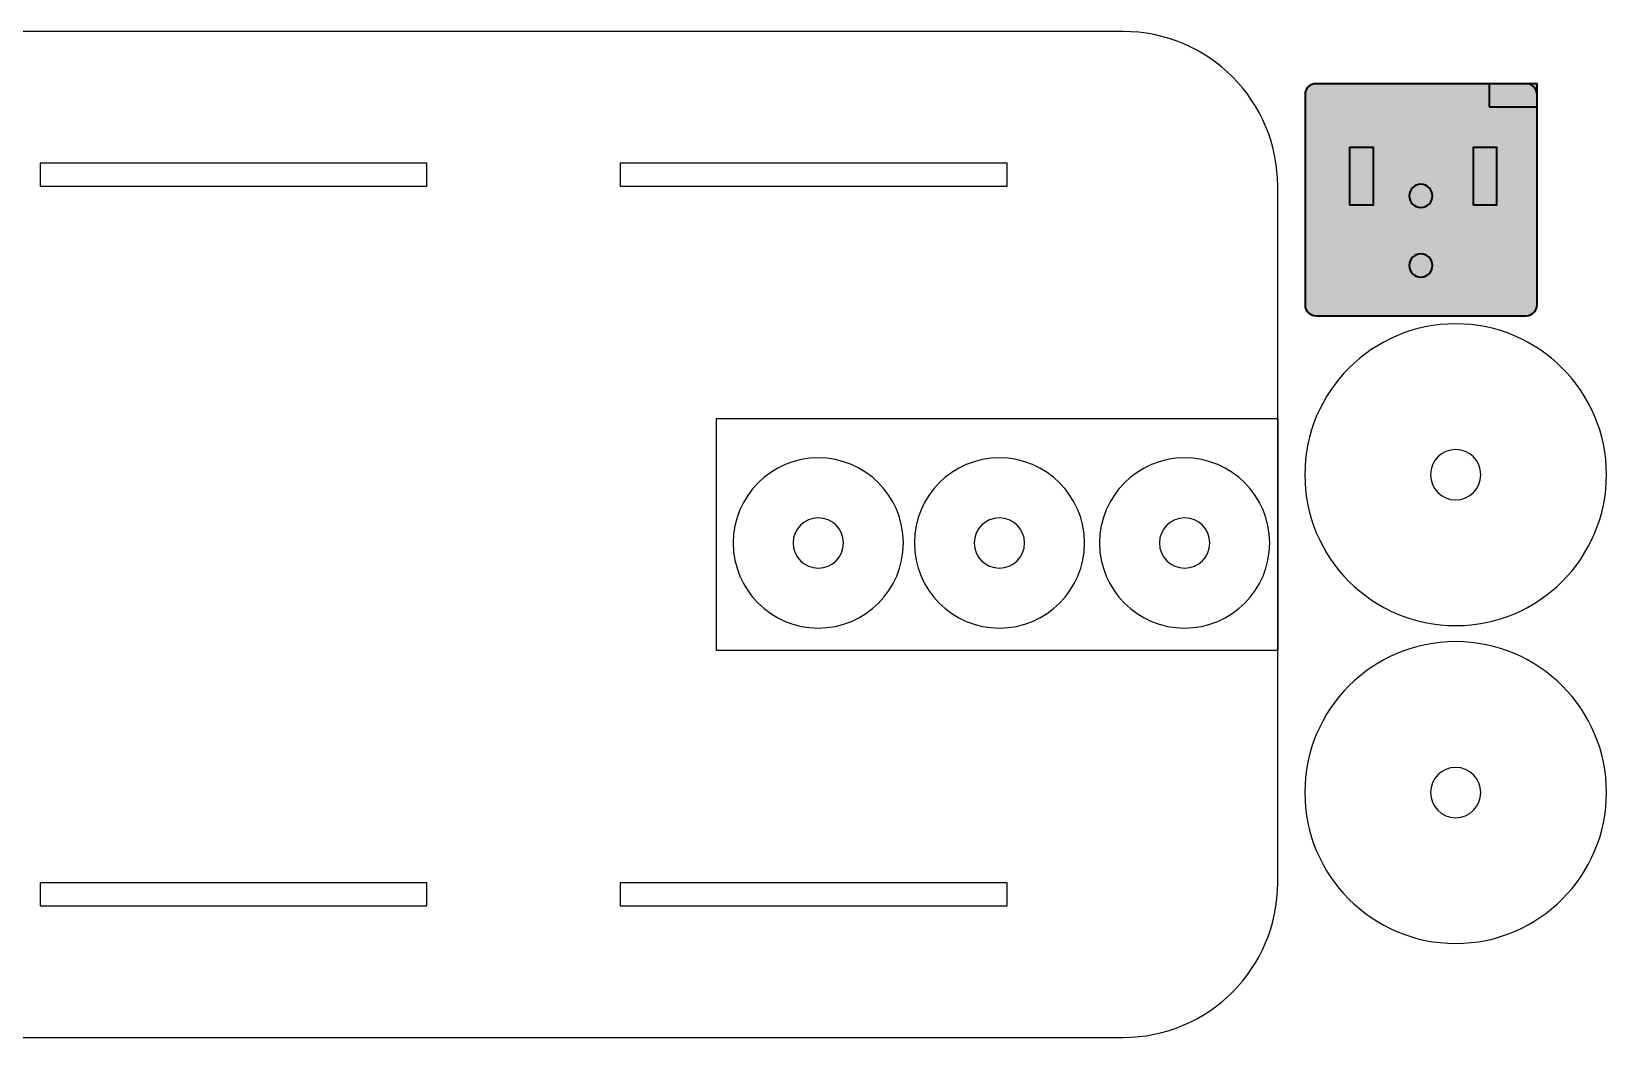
# Model space of a CAD drawing. Header units: millimetres. Extents: x -143 to 431, y -352 to -17.
# Drawn here: x 215.2 to 418.9, y -146.5 to -16.5 of the extents above; entities that cross this region are included whole.
import ezdxf

# ---------------------------------------------------------------- set-up
doc = ezdxf.new("R2010")
doc.units = ezdxf.units.MM
doc.header["$MEASUREMENT"] = 0
doc.layers.add('Capa 1', color=7, linetype='Continuous')

# ---------------------------------------------------------------- blocks, each defined once
blk = doc.blocks.new('block 7')
at = {"layer": 'Capa 1', "color": 7, "lineweight": 25, "true_color": 0xffffff}
blk.add_lwpolyline([(216.35, -36.53), (266.35, -36.53)], dxfattribs=at)
blk = doc.blocks.new('block 8')
at = {"layer": 'Capa 1', "color": 7, "lineweight": 25, "true_color": 0xffffff}
blk.add_lwpolyline([(216.35, -33.53), (216.35, -36.53)], dxfattribs=at)
blk = doc.blocks.new('block 9')
at = {"layer": 'Capa 1', "color": 7, "lineweight": 25, "true_color": 0xffffff}
blk.add_lwpolyline([(266.35, -33.53), (216.35, -33.53)], dxfattribs=at)
blk = doc.blocks.new('block 10')
at = {"layer": 'Capa 1', "color": 7, "lineweight": 25, "true_color": 0xffffff}
blk.add_lwpolyline([(266.35, -36.53), (266.35, -33.53)], dxfattribs=at)
blk = doc.blocks.new('block 11')
at = {"layer": 'Capa 1', "color": 7, "lineweight": 25, "true_color": 0xffffff}
blk.add_lwpolyline([(266.35, -126.53), (216.35, -126.53)], dxfattribs=at)
blk = doc.blocks.new('block 12')
at = {"layer": 'Capa 1', "color": 7, "lineweight": 25, "true_color": 0xffffff}
blk.add_lwpolyline([(266.35, -129.53), (266.35, -126.53)], dxfattribs=at)
blk = doc.blocks.new('block 13')
at = {"layer": 'Capa 1', "color": 7, "lineweight": 25, "true_color": 0xffffff}
blk.add_lwpolyline([(216.35, -129.53), (266.35, -129.53)], dxfattribs=at)
blk = doc.blocks.new('block 14')
at = {"layer": 'Capa 1', "color": 7, "lineweight": 25, "true_color": 0xffffff}
blk.add_lwpolyline([(216.35, -126.53), (216.35, -129.53)], dxfattribs=at)
blk = doc.blocks.new('block 24')
at = {"layer": 'Capa 1', "color": 7, "lineweight": 25, "true_color": 0xffffff}
blk.add_lwpolyline([(-23.65, -146.53), (356.35, -146.53)], dxfattribs=at)
blk = doc.blocks.new('block 25')
at = {"layer": 'Capa 1', "color": 7, "lineweight": 25, "true_color": 0xffffff}
blk.add_open_spline([(356.35, -146.53), (367.4, -146.53), (376.35, -137.58), (376.35, -126.53)], degree=3, dxfattribs=at)
blk = doc.blocks.new('block 26')
at = {"layer": 'Capa 1', "color": 7, "lineweight": 25, "true_color": 0xffffff}
blk.add_lwpolyline([(376.35, -126.53), (376.35, -36.53)], dxfattribs=at)
blk = doc.blocks.new('block 27')
at = {"layer": 'Capa 1', "color": 7, "lineweight": 25, "true_color": 0xffffff}
blk.add_open_spline([(376.35, -36.53), (376.35, -25.49), (367.4, -16.53), (356.35, -16.53)], degree=3, dxfattribs=at)
blk = doc.blocks.new('block 28')
at = {"layer": 'Capa 1', "color": 7, "lineweight": 25, "true_color": 0xffffff}
blk.add_lwpolyline([(356.35, -16.53), (-23.65, -16.53)], dxfattribs=at)
blk = doc.blocks.new('block 31')
at = {"layer": 'Capa 1', "color": 7, "lineweight": 25, "true_color": 0xffffff}
blk.add_lwpolyline([(291.35, -36.53), (341.35, -36.53)], dxfattribs=at)
blk = doc.blocks.new('block 32')
at = {"layer": 'Capa 1', "color": 7, "lineweight": 25, "true_color": 0xffffff}
blk.add_lwpolyline([(291.35, -33.53), (291.35, -36.53)], dxfattribs=at)
blk = doc.blocks.new('block 33')
at = {"layer": 'Capa 1', "color": 7, "lineweight": 25, "true_color": 0xffffff}
blk.add_lwpolyline([(341.35, -33.53), (291.35, -33.53)], dxfattribs=at)
blk = doc.blocks.new('block 34')
at = {"layer": 'Capa 1', "color": 7, "lineweight": 25, "true_color": 0xffffff}
blk.add_lwpolyline([(341.35, -36.53), (341.35, -33.53)], dxfattribs=at)
blk = doc.blocks.new('block 35')
at = {"layer": 'Capa 1', "color": 7, "lineweight": 25, "true_color": 0xffffff}
blk.add_lwpolyline([(341.35, -126.53), (291.35, -126.53)], dxfattribs=at)
blk = doc.blocks.new('block 36')
at = {"layer": 'Capa 1', "color": 7, "lineweight": 25, "true_color": 0xffffff}
blk.add_lwpolyline([(341.35, -129.53), (341.35, -126.53)], dxfattribs=at)
blk = doc.blocks.new('block 37')
at = {"layer": 'Capa 1', "color": 7, "lineweight": 25, "true_color": 0xffffff}
blk.add_lwpolyline([(291.35, -129.53), (341.35, -129.53)], dxfattribs=at)
blk = doc.blocks.new('block 38')
at = {"layer": 'Capa 1', "color": 7, "lineweight": 25, "true_color": 0xffffff}
blk.add_lwpolyline([(291.35, -126.53), (291.35, -129.53)], dxfattribs=at)
blk = doc.blocks.new('block 2')
at = {"layer": 'Capa 1'}
for name in ['block 28', 'block 27', 'block 8', 'block 9', 'block 10', 'block 32', 'block 33', 'block 34', 'block 7', 'block 31', 'block 26', 'block 11', 'block 14', 'block 12', 'block 35', 'block 38', 'block 36', 'block 25', 'block 13', 'block 37', 'block 24']:
    blk.add_blockref(name, (0, 0), dxfattribs=at)
blk = doc.blocks.new('block 87')
at = {"layer": 'Capa 1', "color": 7, "lineweight": 25, "true_color": 0xffffff}
blk.add_open_spline([(379.85, -73.81), (379.85, -63.04), (388.58, -54.31), (399.35, -54.31), (410.12, -54.31), (418.85, -63.04), (418.85, -73.81), (418.85, -84.58), (410.12, -93.31), (399.35, -93.31), (388.58, -93.31), (379.85, -84.58), (379.85, -73.81), (379.85, -73.81), (379.85, -73.81), (379.85, -73.81)], degree=3, knots=[0, 0, 0, 0, 1, 1, 1, 2, 2, 2, 3, 3, 3, 4, 4, 4, 5, 5, 5, 5], dxfattribs=at)
blk = doc.blocks.new('block 88')
at = {"layer": 'Capa 1', "color": 7, "lineweight": 25, "true_color": 0xffffff}
blk.add_open_spline([(396.1, -73.81), (396.1, -72.01), (397.56, -70.56), (399.35, -70.56), (401.15, -70.56), (402.6, -72.01), (402.6, -73.81), (402.6, -75.6), (401.15, -77.06), (399.35, -77.06), (397.56, -77.06), (396.1, -75.6), (396.1, -73.81), (396.1, -73.81), (396.1, -73.81), (396.1, -73.81)], degree=3, knots=[0, 0, 0, 0, 1, 1, 1, 2, 2, 2, 3, 3, 3, 4, 4, 4, 5, 5, 5, 5], dxfattribs=at)
blk = doc.blocks.new('block 86')
at = {"layer": 'Capa 1'}
for name in ['block 87', 'block 88']:
    blk.add_blockref(name, (0, 0), dxfattribs=at)
blk = doc.blocks.new('block 90')
at = {"layer": 'Capa 1', "color": 7, "lineweight": 25, "true_color": 0xffffff}
blk.add_open_spline([(379.85, -114.88), (379.85, -104.11), (388.58, -95.38), (399.35, -95.38), (410.12, -95.38), (418.85, -104.11), (418.85, -114.88), (418.85, -125.65), (410.12, -134.38), (399.35, -134.38), (388.58, -134.38), (379.85, -125.65), (379.85, -114.88), (379.85, -114.88), (379.85, -114.88), (379.85, -114.88)], degree=3, knots=[0, 0, 0, 0, 1, 1, 1, 2, 2, 2, 3, 3, 3, 4, 4, 4, 5, 5, 5, 5], dxfattribs=at)
blk = doc.blocks.new('block 91')
at = {"layer": 'Capa 1', "color": 7, "lineweight": 25, "true_color": 0xffffff}
blk.add_open_spline([(396.1, -114.88), (396.1, -113.08), (397.56, -111.63), (399.35, -111.63), (401.15, -111.63), (402.6, -113.08), (402.6, -114.88), (402.6, -116.67), (401.15, -118.13), (399.35, -118.13), (397.56, -118.13), (396.1, -116.67), (396.1, -114.88), (396.1, -114.88), (396.1, -114.88), (396.1, -114.88)], degree=3, knots=[0, 0, 0, 0, 1, 1, 1, 2, 2, 2, 3, 3, 3, 4, 4, 4, 5, 5, 5, 5], dxfattribs=at)
blk = doc.blocks.new('block 89')
at = {"layer": 'Capa 1'}
for name in ['block 90', 'block 91']:
    blk.add_blockref(name, (0, 0), dxfattribs=at)
blk = doc.blocks.new('block 283')
at = {"layer": 'Capa 1', "color": 7, "lineweight": 25, "true_color": 0xffffff}
blk.add_open_spline([(305.95, -82.63), (305.95, -76.55), (310.88, -71.63), (316.95, -71.63), (323.03, -71.63), (327.95, -76.55), (327.95, -82.63), (327.95, -88.7), (323.03, -93.63), (316.95, -93.63), (310.88, -93.63), (305.95, -88.7), (305.95, -82.63), (305.95, -82.63), (305.95, -82.63), (305.95, -82.63)], degree=3, knots=[0, 0, 0, 0, 1, 1, 1, 2, 2, 2, 3, 3, 3, 4, 4, 4, 5, 5, 5, 5], dxfattribs=at)
blk = doc.blocks.new('block 284')
at = {"layer": 'Capa 1', "color": 7, "lineweight": 25, "true_color": 0xffffff}
blk.add_open_spline([(313.7, -82.63), (313.7, -80.83), (315.16, -79.38), (316.95, -79.38), (318.75, -79.38), (320.2, -80.83), (320.2, -82.63), (320.2, -84.42), (318.75, -85.88), (316.95, -85.88), (315.16, -85.88), (313.7, -84.42), (313.7, -82.63), (313.7, -82.63), (313.7, -82.63), (313.7, -82.63)], degree=3, knots=[0, 0, 0, 0, 1, 1, 1, 2, 2, 2, 3, 3, 3, 4, 4, 4, 5, 5, 5, 5], dxfattribs=at)
blk = doc.blocks.new('block 282')
at = {"layer": 'Capa 1'}
for name in ['block 283', 'block 284']:
    blk.add_blockref(name, (0, 0), dxfattribs=at)
blk = doc.blocks.new('block 286')
at = {"layer": 'Capa 1', "color": 7, "lineweight": 25, "true_color": 0xffffff}
blk.add_open_spline([(329.37, -82.63), (329.37, -76.55), (334.3, -71.63), (340.37, -71.63), (346.45, -71.63), (351.37, -76.55), (351.37, -82.63), (351.37, -88.7), (346.45, -93.63), (340.37, -93.63), (334.3, -93.63), (329.37, -88.7), (329.37, -82.63), (329.37, -82.63), (329.37, -82.63), (329.37, -82.63)], degree=3, knots=[0, 0, 0, 0, 1, 1, 1, 2, 2, 2, 3, 3, 3, 4, 4, 4, 5, 5, 5, 5], dxfattribs=at)
blk = doc.blocks.new('block 287')
at = {"layer": 'Capa 1', "color": 7, "lineweight": 25, "true_color": 0xffffff}
blk.add_open_spline([(337.12, -82.63), (337.12, -80.83), (338.58, -79.38), (340.37, -79.38), (342.17, -79.38), (343.62, -80.83), (343.62, -82.63), (343.62, -84.42), (342.17, -85.88), (340.37, -85.88), (338.58, -85.88), (337.12, -84.42), (337.12, -82.63), (337.12, -82.63), (337.12, -82.63), (337.12, -82.63)], degree=3, knots=[0, 0, 0, 0, 1, 1, 1, 2, 2, 2, 3, 3, 3, 4, 4, 4, 5, 5, 5, 5], dxfattribs=at)
blk = doc.blocks.new('block 285')
at = {"layer": 'Capa 1'}
for name in ['block 286', 'block 287']:
    blk.add_blockref(name, (0, 0), dxfattribs=at)
blk = doc.blocks.new('block 289')
at = {"layer": 'Capa 1', "color": 7, "lineweight": 25, "true_color": 0xffffff}
blk.add_open_spline([(353.31, -82.63), (353.31, -76.55), (358.24, -71.63), (364.31, -71.63), (370.39, -71.63), (375.31, -76.55), (375.31, -82.63), (375.31, -88.7), (370.39, -93.63), (364.31, -93.63), (358.24, -93.63), (353.31, -88.7), (353.31, -82.63), (353.31, -82.63), (353.31, -82.63), (353.31, -82.63)], degree=3, knots=[0, 0, 0, 0, 1, 1, 1, 2, 2, 2, 3, 3, 3, 4, 4, 4, 5, 5, 5, 5], dxfattribs=at)
blk = doc.blocks.new('block 290')
at = {"layer": 'Capa 1', "color": 7, "lineweight": 25, "true_color": 0xffffff}
blk.add_open_spline([(361.06, -82.63), (361.06, -80.83), (362.52, -79.38), (364.31, -79.38), (366.11, -79.38), (367.56, -80.83), (367.56, -82.63), (367.56, -84.42), (366.11, -85.88), (364.31, -85.88), (362.52, -85.88), (361.06, -84.42), (361.06, -82.63), (361.06, -82.63), (361.06, -82.63), (361.06, -82.63)], degree=3, knots=[0, 0, 0, 0, 1, 1, 1, 2, 2, 2, 3, 3, 3, 4, 4, 4, 5, 5, 5, 5], dxfattribs=at)
blk = doc.blocks.new('block 288')
at = {"layer": 'Capa 1'}
for name in ['block 289', 'block 290']:
    blk.add_blockref(name, (0, 0), dxfattribs=at)
blk = doc.blocks.new('block 309')
at = {"layer": 'Capa 1', "true_color": 0xfffeff}
h = blk.add_hatch(color=7, dxfattribs=at)
h.dxf.hatch_style = 2
edge = h.paths.add_edge_path()
edge.add_spline(control_points=[(396.35, -37.78), (396.35, -38.61), (395.68, -39.28), (394.85, -39.28), (394.02, -39.28), (393.35, -38.61), (393.35, -37.78), (393.35, -36.96), (394.02, -36.28), (394.85, -36.28), (395.68, -36.28), (396.35, -36.96), (396.35, -37.78)], knot_values=[0, 0, 0, 0, 1, 1, 1, 2, 2, 2, 3, 3, 3, 4, 4, 4, 4], degree=3, periodic=1)
h = blk.add_hatch(color=7, dxfattribs=at)
h.dxf.hatch_style = 2
edge = h.paths.add_edge_path()
edge.add_spline(control_points=[(396.35, -46.77), (396.35, -47.6), (395.68, -48.27), (394.85, -48.27), (394.02, -48.27), (393.35, -47.6), (393.35, -46.77), (393.35, -45.95), (394.02, -45.27), (394.85, -45.27), (395.68, -45.27), (396.35, -45.95), (396.35, -46.77)], knot_values=[0, 0, 0, 0, 1, 1, 1, 2, 2, 2, 3, 3, 3, 4, 4, 4, 4], degree=3, periodic=1)
at = {"layer": 'Capa 1', "color": 250, "lineweight": 35, "true_color": 0x1c1c1b}
for points in [[(396.35, -37.78), (396.35, -38.61), (395.68, -39.28), (394.85, -39.28), (394.02, -39.28), (393.35, -38.61), (393.35, -37.78), (393.35, -36.96), (394.02, -36.28), (394.85, -36.28), (395.68, -36.28), (396.35, -36.96), (396.35, -37.78)], [(396.35, -46.77), (396.35, -47.6), (395.68, -48.27), (394.85, -48.27), (394.02, -48.27), (393.35, -47.6), (393.35, -46.77), (393.35, -45.95), (394.02, -45.27), (394.85, -45.27), (395.68, -45.27), (396.35, -45.95), (396.35, -46.77)]]:
    blk.add_open_spline(points, degree=3, knots=[0, 0, 0, 0, 1, 1, 1, 2, 2, 2, 3, 3, 3, 4, 4, 4, 4], dxfattribs=at)
blk = doc.blocks.new('block 308')
at = {"layer": 'Capa 1', "true_color": 0xfffeff}
h = blk.add_hatch(color=7, dxfattribs=at)
h.dxf.hatch_style = 2
edge = h.paths.add_edge_path()
edge.add_spline(control_points=[(408.46, -53.28), (408.46, -53.28), (381.31, -53.28), (381.31, -53.28), (380.52, -53.28), (379.88, -52.64), (379.88, -51.85), (379.88, -51.85), (379.88, -24.71), (379.88, -24.71), (379.88, -23.92), (380.52, -23.28), (381.31, -23.28), (381.31, -23.28), (408.46, -23.28), (408.46, -23.28), (409.25, -23.28), (409.88, -23.92), (409.88, -24.71), (409.88, -24.71), (409.88, -51.85), (409.88, -51.85), (409.88, -52.64), (409.25, -53.28), (408.46, -53.28)], knot_values=[0, 0, 0, 0, 1, 1, 1, 2, 2, 2, 3, 3, 3, 4, 4, 4, 5, 5, 5, 6, 6, 6, 7, 7, 7, 8, 8, 8, 8], degree=3, periodic=1)
h = blk.add_hatch(color=7, dxfattribs=at)
h.dxf.hatch_style = 2
h.paths.add_polyline_path([(403.7, -26.28), (409.88, -26.28), (409.88, -23.28), (403.7, -23.28)])
h = blk.add_hatch(color=7, dxfattribs=at)
h.dxf.hatch_style = 2
h.paths.add_polyline_path([(385.68, -38.98), (385.68, -31.48), (388.68, -31.48), (388.68, -38.98)])
h = blk.add_hatch(color=7, dxfattribs=at)
h.dxf.hatch_style = 2
h.paths.add_polyline_path([(401.65, -38.98), (401.65, -31.48), (404.65, -31.48), (404.65, -38.98)])
at = {"layer": 'Capa 1', "color": 250, "lineweight": 35, "true_color": 0x1c1c1b}
for points in [[(403.7, -26.28), (409.88, -26.28), (409.88, -23.28), (403.7, -23.28), (403.7, -26.28)], [(385.68, -38.98), (385.68, -31.48), (388.68, -31.48), (388.68, -38.98), (385.68, -38.98)], [(401.65, -38.98), (401.65, -31.48), (404.65, -31.48), (404.65, -38.98), (401.65, -38.98)]]:
    blk.add_lwpolyline(points, dxfattribs=at)
blk.add_open_spline([(408.46, -53.28), (408.46, -53.28), (381.31, -53.28), (381.31, -53.28), (380.52, -53.28), (379.88, -52.64), (379.88, -51.85), (379.88, -51.85), (379.88, -24.71), (379.88, -24.71), (379.88, -23.92), (380.52, -23.28), (381.31, -23.28), (381.31, -23.28), (408.46, -23.28), (408.46, -23.28), (409.25, -23.28), (409.88, -23.92), (409.88, -24.71), (409.88, -24.71), (409.88, -51.85), (409.88, -51.85), (409.88, -52.64), (409.25, -53.28), (408.46, -53.28)], degree=3, knots=[0, 0, 0, 0, 1, 1, 1, 2, 2, 2, 3, 3, 3, 4, 4, 4, 5, 5, 5, 6, 6, 6, 7, 7, 7, 8, 8, 8, 8], dxfattribs=at)
at = {"layer": 'Capa 1'}
blk.add_blockref('block 309', (0, 0), dxfattribs=at)

msp = doc.modelspace()

# ---------------------------------------------------------------- linework, layer by layer
at = {"layer": 'Capa 1', "color": 7, "lineweight": 25, "true_color": 0xffffff}
msp.add_lwpolyline([(303.79, -96.53), (303.79, -66.53), (376.35, -66.53), (376.35, -96.53), (303.79, -96.53)], dxfattribs=at)

# ---------------------------------------------------------------- block references
at = {"layer": 'Capa 1'}
for name in ['block 2', 'block 308', 'block 86', 'block 282', 'block 285', 'block 288', 'block 89']:
    msp.add_blockref(name, (0, 0), dxfattribs=at)

doc.saveas('drawing.dxf')
